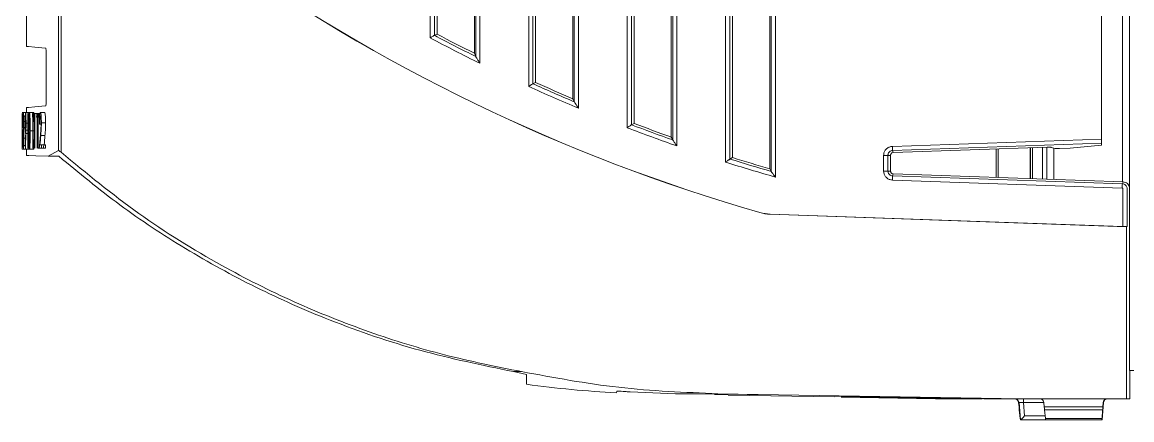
# Model space of a CAD drawing. Header units: millimetres. Extents: x -829 to 2887, y -460 to 1788.
# Drawn here: x 1925.04 to 1964.46, y 310.88 to 325.02 of the extents above; entities that cross this region are included whole.
import ezdxf

# ---------------------------------------------------------------- set-up
doc = ezdxf.new("R2010")
doc.units = ezdxf.units.MM

msp = doc.modelspace()

# ---------------------------------------------------------------- linework, layer by layer
at = {"color": 7, "linetype": 'Continuous', "lineweight": 15}
for p, q in [((1964.386, 312.63), (1964.386, 376.53)), ((1951.655, 319.711), (1951.655, 362.074)), ((1948.156, 320.833), (1948.156, 355.178)), ((1941.158, 323.799), (1941.158, 346.032)), ((1951.604, 332.985), (1951.604, 319.806)), ((1950.279, 332.7), (1950.279, 320.206)), ((1948.105, 332.093), (1948.105, 320.933)), ((1946.78, 331.891), (1946.78, 321.421)), ((1941.107, 331.161), (1941.107, 323.914)), ((1943.281, 331.367), (1943.281, 322.878)), ((1944.606, 331.488), (1944.606, 322.297)), ((1939.783, 331.117), (1939.783, 324.596)), ((1925.192, 326.769), (1925.192, 324.161)), ((1963.392, 325.897), (1963.392, 320.864)), ((1939.783, 324.596), (1939.691, 324.554)), ((1925.9, 322.297), (1925.9, 323.847)), ((1941.107, 323.914), (1941.158, 323.799)), ((1943.281, 322.878), (1943.19, 322.832)), ((1944.606, 322.297), (1944.657, 322.19)), ((1925.164, 321.803), (1925.302, 321.803)), ((1925.192, 321.982), (1925.192, 321.803)), ((1925.255, 320.537), (1925.255, 321.771)), ((1925.302, 321.803), (1925.452, 321.803)), ((1925.428, 321.771), (1925.412, 321.771)), ((1925.611, 321.771), (1925.592, 321.771)), ((1925.691, 321.803), (1925.841, 321.803)), ((1925.095, 321.487), (1925.15, 321.487)), ((1925.249, 321.645), (1925.249, 320.537)), ((1925.602, 321.645), (1925.602, 320.537)), ((1925.725, 321.436), (1925.875, 321.436)), ((1946.78, 321.421), (1946.689, 321.372)), ((1925.08, 320.886), (1925.097, 320.886)), ((1925.1, 320.896), (1925.164, 320.896)), ((1925.327, 321.154), (1925.42, 321.154)), ((1925.428, 321.154), (1925.477, 321.154)), ((1948.105, 320.933), (1948.156, 320.833)), ((1925.089, 320.505), (1925.159, 320.505)), ((1925.098, 320.641), (1925.158, 320.641)), ((1925.192, 320.505), (1925.192, 320.277)), ((1925.578, 320.663), (1925.567, 320.663)), ((1925.651, 320.537), (1925.727, 320.537)), ((1925.727, 320.663), (1925.674, 320.663)), ((1961.455, 320.574), (1955.989, 320.384)), ((1959.642, 319.499), (1959.642, 320.511)), ((1961.442, 319.436), (1961.442, 320.574)), ((1961.742, 320.528), (1961.603, 320.57)), ((1963.392, 320.864), (1963.392, 320.714)), ((1963.392, 320.642), (1963.392, 320.714)), ((1926.328, 320.463), (1925.961, 320.261)), ((1925.961, 320.261), (1926.347, 320.253)), ((1950.279, 320.206), (1950.188, 320.154)), ((1955.892, 320.284), (1955.892, 319.727)), ((1951.604, 319.806), (1951.655, 319.711)), ((1955.989, 319.627), (1964.151, 319.342)), ((1951.614, 318.19), (1964.28, 317.748)), ((1951.616, 318.195), (1964.148, 317.757)), ((1964.28, 317.748), (1964.301, 317.764)), ((1964.28, 317.748), (1964.28, 311.63)), ((1964.386, 312.63), (1964.536, 312.63)), ((1964.392, 312.63), (1964.392, 311.63)), ((1942.493, 312.595), (1942.786, 312.595)), ((1942.493, 312.595), (1942.964, 312.498)), ((1948.258, 311.81), (1946.642, 311.875)), ((1949.077, 311.81), (1951.649, 311.766)), ((1951.648, 311.771), (1949.385, 311.81)), ((1949.759, 311.81), (1960.548, 311.63)), ((1950.129, 311.758), (1953.898, 311.693)), ((1951.648, 311.771), (1951.649, 311.766)), ((1959.142, 311.633), (1954.142, 311.718)), ((1958.87, 311.63), (1954.142, 311.711)), ((1958.484, 311.63), (1954.142, 311.705)), ((1958.023, 311.63), (1954.142, 311.697)), ((1957.794, 311.63), (1954.142, 311.694)), ((1957.566, 311.63), (1954.142, 311.69)), ((1957.49, 311.63), (1954.142, 311.689)), ((1957.49, 311.63), (1957.566, 311.63)), ((1957.794, 311.63), (1957.566, 311.63)), ((1957.794, 311.63), (1958.023, 311.63)), ((1958.484, 311.63), (1958.023, 311.63)), ((1958.484, 311.63), (1958.87, 311.63)), ((1959.142, 311.63), (1958.87, 311.63)), ((1959.306, 311.63), (1960.548, 311.63)), ((1960.444, 311.493), (1960.457, 311.342)), ((1960.512, 310.88), (1960.46, 311.493)), ((1964.28, 311.63), (1960.548, 311.63)), ((1961.339, 311.493), (1961.353, 311.342)), ((1963.407, 310.88), (1963.462, 311.494)), ((1963.433, 311.342), (1963.446, 311.493)), ((1964.392, 311.63), (1964.28, 311.63)), ((1960.467, 311.236), (1960.502, 310.924)), ((1961.398, 310.924), (1961.363, 311.236)), ((1963.425, 311.236), (1963.405, 310.924)), ((1960.509, 310.88), (1960.512, 310.88)), ((1960.513, 310.88), (1960.512, 310.88)), ((1961.404, 310.88), (1960.513, 310.88)), ((1963.404, 310.88), (1961.404, 310.88)), ((1963.404, 310.88), (1963.407, 310.88))]:
    msp.add_line(p, q, dxfattribs=at)
at = {"color": 8, "linetype": 'Continuous', "lineweight": 15}
for p, q in [((1951.801, 362.833), (1951.801, 319.513)), ((1950.035, 320.044), (1950.035, 358.906)), ((1950.188, 358.871), (1950.188, 320.154)), ((1948.302, 355.72), (1948.302, 320.622)), ((1943.038, 322.736), (1943.038, 348.339)), ((1943.19, 348.284), (1943.19, 322.832)), ((1941.304, 346.206), (1941.304, 323.558)), ((1939.691, 344.557), (1939.691, 324.554)), ((1939.539, 324.464), (1939.539, 344.43)), ((1926.328, 320.463), (1926.328, 330.999)), ((1926.425, 330.999), (1926.425, 320.393)), ((1964.136, 319.342), (1964.136, 327.418)), ((1925.702, 320.993), (1925.852, 320.993)), ((1955.958, 320.604), (1963.392, 320.864)), ((1963.392, 320.714), (1955.966, 320.455)), ((1959.714, 319.497), (1959.714, 320.514)), ((1961.292, 319.442), (1961.292, 320.569)), ((1961.691, 320.543), (1961.691, 319.428)), ((1955.648, 319.727), (1955.648, 320.284)), ((1955.801, 320.284), (1955.648, 320.284)), ((1955.801, 320.284), (1955.801, 319.727)), ((1955.892, 320.284), (1955.801, 320.284)), ((1955.989, 320.384), (1955.966, 320.455)), ((1955.801, 319.727), (1955.648, 319.727)), ((1955.892, 319.727), (1955.801, 319.727)), ((1964.12, 319.121), (1955.958, 319.406)), ((1955.989, 319.627), (1955.966, 319.556)), ((1955.966, 319.556), (1964.128, 319.271)), ((1964.151, 319.342), (1964.128, 319.271)), ((1948.258, 311.81), (1949.074, 311.81)), ((1960.46, 311.493), (1960.444, 311.493)), ((1961.339, 311.493), (1960.613, 311.493)), ((1960.613, 311.493), (1960.653, 311.017)), ((1963.407, 310.88), (1963.462, 311.493)), ((1963.462, 311.493), (1963.446, 311.493)), ((1961.353, 311.342), (1963.433, 311.342)), ((1963.425, 311.236), (1961.363, 311.236)), ((1960.653, 311.017), (1961.388, 311.017)), ((1961.398, 310.924), (1963.405, 310.924))]:
    msp.add_line(p, q, dxfattribs=at)
at = {"color": 144, "linetype": 'Continuous', "lineweight": 0}
for p, q in [((1946.536, 321.269), (1946.536, 352.931)), ((1946.689, 352.885), (1946.689, 321.372)), ((1944.803, 350.525), (1944.803, 321.965)), ((1944.657, 322.19), (1944.657, 350.087)), ((1925.044, 321.771), (1925.044, 321.645)), ((1925.047, 321.803), (1925.089, 321.803)), ((1925.049, 321.771), (1925.086, 321.771)), ((1925.089, 321.803), (1925.164, 321.803)), ((1925.089, 321.676), (1925.153, 321.676)), ((1925.255, 321.771), (1925.243, 321.771)), ((1925.428, 320.537), (1925.428, 321.771)), ((1925.428, 321.771), (1925.48, 321.771)), ((1925.497, 321.771), (1925.48, 321.771)), ((1925.497, 321.771), (1925.578, 321.771)), ((1925.497, 320.537), (1925.497, 321.771)), ((1925.578, 321.771), (1925.578, 320.537)), ((1925.611, 321.771), (1925.677, 321.771)), ((1925.611, 320.537), (1925.611, 321.771)), ((1925.647, 321.771), (1925.647, 321.645)), ((1925.089, 321.281), (1925.151, 321.281)), ((1925.15, 321.425), (1925.175, 321.425)), ((1925.156, 321.281), (1925.173, 321.281)), ((1925.18, 321.424), (1925.249, 321.424)), ((1925.239, 321.645), (1925.249, 321.645)), ((1925.407, 321.645), (1925.42, 321.645)), ((1925.42, 321.645), (1925.42, 320.537)), ((1925.474, 321.645), (1925.489, 321.645)), ((1925.489, 321.645), (1925.489, 320.537)), ((1925.57, 321.645), (1925.557, 321.645)), ((1925.57, 320.537), (1925.57, 321.645)), ((1925.57, 321.391), (1925.576, 321.391)), ((1925.586, 321.645), (1925.602, 321.645)), ((1925.611, 321.645), (1925.663, 321.645)), ((1925.655, 321.391), (1925.665, 321.391)), ((1925.665, 321.391), (1925.715, 321.391)), ((1925.094, 321.224), (1925.152, 321.224)), ((1925.165, 321.186), (1925.249, 321.186)), ((1925.174, 321.061), (1925.249, 321.061)), ((1925.279, 321.154), (1925.321, 321.154)), ((1925.285, 321.154), (1925.321, 321.154)), ((1925.044, 320.505), (1925.089, 320.505)), ((1925.159, 320.505), (1925.302, 320.505)), ((1925.249, 320.537), (1925.255, 320.537)), ((1925.302, 320.505), (1925.452, 320.505)), ((1925.42, 320.537), (1925.428, 320.537)), ((1925.489, 320.537), (1925.497, 320.537)), ((1925.578, 320.537), (1925.57, 320.537)), ((1925.602, 320.537), (1925.611, 320.537)), ((1925.611, 320.537), (1925.651, 320.537)), ((1925.727, 320.537), (1925.727, 320.663)), ((1925.727, 320.663), (1925.877, 320.663)), ((1925.727, 320.537), (1925.877, 320.537)), ((1925.877, 320.663), (1925.877, 320.537)), ((1960.856, 319.457), (1960.856, 320.554)), ((1960.86, 320.554), (1960.86, 319.457)), ((1960.93, 320.556), (1960.93, 319.454)), ((1960.934, 319.454), (1960.934, 320.556)), ((1962.272, 320.537), (1961.89, 320.523)), ((1963.392, 320.642), (1962.272, 320.537)), ((1951.254, 318.252), (1951.252, 318.248)), ((1951.616, 318.195), (1951.614, 318.19))]:
    msp.add_line(p, q, dxfattribs=at)
at = {"color": 7, "linetype": 'Continuous', "lineweight": 15, "flags": 128}
for points in [[(1925.876, 324.101), (1925.496, 324.134), (1925.268, 324.154), (1925.192, 324.161)], [(1925.192, 321.982), (1925.268, 321.989), (1925.496, 322.009), (1925.876, 322.042)], [(1925.192, 320.277), (1925.278, 320.276), (1925.534, 320.27), (1925.961, 320.261)]]:
    msp.add_lwpolyline(points, dxfattribs=at)
at = {"color": 7, "linetype": 'Continuous', "lineweight": 15}
for centre, radius, start, end in [((1968.887, 379.494), 63.734, 234.41605, 253.93715), ((1968.888, 379.494), 63.73, 234.41607, 253.93713), ((1968.906, 379.522), 62.25, 242.01053, 243.52895), ((1968.88, 379.432), 62.078, 242.0485, 243.4239), ((1968.873, 379.408), 62.053, 245.64284, 246.97849), ((1968.899, 379.512), 62.238, 245.60201, 247.07635), ((1968.893, 379.498), 62.222, 249.09383, 250.53297), ((1968.898, 379.459), 62.109, 249.13905, 250.44122), ((1968.9, 379.524), 62.249, 252.50671, 253.91696), ((1968.897, 379.446), 62.097, 252.55358, 253.83033), ((1947.784, 346.049), 34.244, 261.9079, 267.2831), ((1960.294, 311.48), 0.15, 4.9842, 89.9985), ((1961.19, 311.48), 0.15, 4.9842, 89.9985), ((1963.595, 311.48), 0.15, 90.0039, 175.0134)]:
    msp.add_arc(centre, radius, start, end, dxfattribs=at)
at = {"color": 8, "linetype": 'Continuous', "lineweight": 15}
for centre, radius, start, end in [((1968.862, 379.443), 62.311, 241.92665, 243.75147), ((1968.888, 379.495), 62.369, 245.51337, 247.28349), ((1968.903, 379.536), 62.413, 248.99987, 250.72633), ((1957.805, 320.635), 1.848, 180.9699, 185.6088), ((1968.884, 379.48), 62.353, 252.40543, 254.09975), ((1957.804, 319.375), 1.847, 174.39, 179.0306), ((1965.966, 319.09), 1.847, 174.3897, 179.0315), ((1960.31, 311.48), 0.15, 4.9925, 89.9902), ((1961.967, 311.525), 1.354, 175.5617, 181.3588)]:
    msp.add_arc(centre, radius, start, end, dxfattribs=at)
at = {"color": 144, "linetype": 'Continuous', "lineweight": 0}
for centre, radius, start, end in [((1951.667, 319.689), 1.5, 253.9411, 267.9978), ((1951.668, 319.69), 1.496, 253.944, 267.9936), ((1963.612, 311.48), 0.15, 90.0015, 175.0158)]:
    msp.add_arc(centre, radius, start, end, dxfattribs=at)
at = {"color": 7, "linetype": 'Continuous', "lineweight": 15}
for centre, major_axis, ratio, start_param, end_param in [((2083.976, 318.961), (0, 310.114), 0.5125, 1.561733, 1.565817), ((2083.976, 319.201), (0, 310.037), 0.512628, 1.562913, 1.566419), ((2083.976, 323.445), (0, 243.039), 0.653941, 1.578205, 1.578471), ((2083.976, 311.591), (0, 232.455), 0.683719, 1.530048, 1.532442), ((2083.976, 305.705), (0, 169.606), 0.937076, 1.480212, 1.483237), ((2083.976, 305.548), (0, 169.622), 0.936984, 1.479615, 1.481566), ((2084.126, 305.548), (0, 169.622), 0.936984, 1.479615, 1.481566), ((2084.126, 305.705), (0, 169.606), 0.937076, 1.482487, 1.483237), ((1960.461, 311.342), (-0.013, 0.15), 0.024472, 1.568655, 2.354053), ((1961.356, 311.342), (-0.013, 0.15), 0.024472, 1.568655, 2.354053), ((1963.437, 311.342), (0.013, 0.15), 0.024472, 1.572938, 2.358336), ((1960.496, 311.03), (-0.013, 0.15), 0.024472, 2.354053, 3.139451), ((1960.65, 311.03), (0.138, 0.15), 0.056859, 3.19376, 4.67729), ((1961.391, 311.03), (-0.013, 0.15), 0.024472, 2.354053, 3.139451), ((1963.417, 311.03), (0.013, 0.15), 0.024472, 2.358336, 3.143734)]:
    msp.add_ellipse(centre, major_axis=major_axis, ratio=ratio, start_param=start_param, end_param=end_param, dxfattribs=at)
at = {"color": 144, "linetype": 'Continuous', "lineweight": 0}
for centre, major_axis, ratio, start_param, end_param in [((2083.976, 307.814), (0, 277.727), 0.572266, 1.52052, 1.520977), ((2083.976, 302.835), (0, 277.727), 0.572266, 1.50256, 1.503017), ((2083.976, 301.175), (0, 277.727), 0.572266, 1.496569, 1.497026), ((2084.126, 302.835), (0, 277.727), 0.572266, 1.50256, 1.503017), ((2083.976, 298.686), (0, 277.727), 0.572266, 1.487577, 1.488035), ((2084.126, 301.175), (0, 277.727), 0.572266, 1.496569, 1.497026), ((2083.976, 311.787), (0, 232.332), 0.684081, 1.530838, 1.532999), ((2083.976, 320.941), (158.934, 0), 0.550388, 3.14597, 3.146572), ((2083.976, 324.744), (158.934, 0), 0.695531, 3.17939, 3.179947), ((1961.458, 320.561), (0.15, 0.005), 0.088281, 0.258886, 1.592545), ((1961.887, 320.537), (0.15, 0.005), 0.088281, 3.400479, 4.734137)]:
    msp.add_ellipse(centre, major_axis=major_axis, ratio=ratio, start_param=start_param, end_param=end_param, dxfattribs=at)
at = {"color": 8, "linetype": 'Continuous', "lineweight": 15}
msp.add_ellipse((1960.611, 311.48), major_axis=(0.152, -0.013), ratio=0.086407, start_param=1.568582, end_param=3.131782, dxfattribs=at)
at = {"color": 7, "linetype": 'Continuous', "lineweight": 15}
for points, knots in [([(1939.539, 324.464), (1939.539, 324.464), (1939.552, 324.472), (1939.58, 324.489), (1939.621, 324.513), (1939.656, 324.534), (1939.682, 324.549), (1939.688, 324.552), (1939.691, 324.554)], [0, 0, 0, 0, 0.007605, 0.180019, 0.413753, 0.618198, 0.808803, 1, 1, 1, 1]), ([(1925.9, 323.847), (1925.9, 323.875), (1925.899, 323.932), (1925.895, 324.008), (1925.889, 324.066), (1925.882, 324.096), (1925.878, 324.1), (1925.876, 324.101)], [0, 0, 0, 0, 0.21433, 0.428892, 0.643919, 0.859893, 1, 1, 1, 1]), ([(1941.304, 323.558), (1941.304, 323.558), (1941.292, 323.577), (1941.258, 323.632), (1941.214, 323.705), (1941.179, 323.763), (1941.163, 323.79), (1941.16, 323.796), (1941.158, 323.799)], [0, 0, 0, 0, 0.005453, 0.199595, 0.574529, 0.781404, 0.906168, 1, 1, 1, 1]), ([(1943.038, 322.736), (1943.038, 322.736), (1943.051, 322.745), (1943.08, 322.764), (1943.121, 322.79), (1943.156, 322.812), (1943.181, 322.827), (1943.187, 322.831), (1943.19, 322.832)], [0, 0, 0, 0, 0.007407, 0.191097, 0.424935, 0.6264, 0.812885, 1, 1, 1, 1]), ([(1925.876, 322.042), (1925.879, 322.045), (1925.884, 322.051), (1925.891, 322.096), (1925.897, 322.161), (1925.9, 322.233), (1925.9, 322.279), (1925.9, 322.297)], [0, 0, 0, 0, 0.2167526, 0.4338085, 0.6503641, 0.8660348, 1, 1, 1, 1]), ([(1925.089, 321.803), (1925.088, 321.798), (1925.086, 321.79), (1925.084, 321.724), (1925.082, 321.633), (1925.081, 321.547), (1925.081, 321.498), (1925.081, 321.486)], [0, 0, 0, 0, 0.267745, 0.495752, 0.724727, 0.931976, 1, 1, 1, 1]), ([(1925.089, 321.676), (1925.09, 321.674), (1925.092, 321.67), (1925.094, 321.627), (1925.095, 321.576), (1925.095, 321.527), (1925.095, 321.498), (1925.095, 321.487)], [0, 0, 0, 0, 0.333155, 0.540986, 0.748527, 0.902455, 1, 1, 1, 1]), ([(1925.164, 321.803), (1925.163, 321.798), (1925.159, 321.787), (1925.154, 321.708), (1925.151, 321.599), (1925.15, 321.499), (1925.15, 321.442), (1925.15, 321.425)], [0, 0, 0, 0, 0.2458439, 0.4932376, 0.7194748, 0.9149308, 1, 1, 1, 1]), ([(1925.18, 321.424), (1925.18, 321.47), (1925.179, 321.564), (1925.176, 321.684), (1925.172, 321.764), (1925.168, 321.799), (1925.165, 321.802), (1925.164, 321.803)], [0, 0, 0, 0, 0.233866, 0.469104, 0.685757, 0.889611, 1, 1, 1, 1]), ([(1925.164, 321.676), (1925.166, 321.673), (1925.168, 321.667), (1925.172, 321.615), (1925.174, 321.55), (1925.175, 321.484), (1925.175, 321.446), (1925.175, 321.431)], [0, 0, 0, 0, 0.265902, 0.492926, 0.719908, 0.89343, 1, 1, 1, 1]), ([(1925.302, 321.803), (1925.3, 321.799), (1925.295, 321.791), (1925.289, 321.726), (1925.284, 321.618), (1925.279, 321.424), (1925.279, 321.259), (1925.279, 321.154)], [0, 0, 0, 0, 0.144524, 0.289604, 0.430063, 0.635641, 1, 1, 1, 1]), ([(1925.285, 321.154), (1925.285, 321.211), (1925.285, 321.325), (1925.287, 321.474), (1925.291, 321.586), (1925.295, 321.652), (1925.3, 321.674), (1925.302, 321.676), (1925.302, 321.676)], [0, 0, 0, 0, 0.252805, 0.507331, 0.66387, 0.821432, 0.966883, 1, 1, 1, 1]), ([(1925.327, 321.154), (1925.327, 321.226), (1925.327, 321.373), (1925.323, 321.562), (1925.318, 321.7), (1925.311, 321.779), (1925.305, 321.802), (1925.303, 321.803), (1925.302, 321.803)], [0, 0, 0, 0, 0.2515761, 0.5055402, 0.665174, 0.8258929, 0.9759109, 1, 1, 1, 1]), ([(1925.302, 321.676), (1925.304, 321.673), (1925.308, 321.665), (1925.313, 321.611), (1925.317, 321.518), (1925.32, 321.363), (1925.32, 321.232), (1925.321, 321.154)], [0, 0, 0, 0, 0.141398, 0.283261, 0.421496, 0.656129, 1, 1, 1, 1]), ([(1925.452, 321.803), (1925.455, 321.799), (1925.46, 321.79), (1925.466, 321.721), (1925.472, 321.606), (1925.477, 321.414), (1925.477, 321.252), (1925.477, 321.154)], [0, 0, 0, 0, 0.150414, 0.301497, 0.442551, 0.663375, 1, 1, 1, 1]), ([(1925.578, 321.727), (1925.577, 321.724), (1925.575, 321.702), (1925.572, 321.648), (1925.571, 321.592), (1925.57, 321.572)], [0, 0, 0, 0, 0.079074, 0.671213, 1, 1, 1, 1]), ([(1925.691, 321.803), (1925.687, 321.799), (1925.678, 321.791), (1925.668, 321.717), (1925.66, 321.613), (1925.656, 321.5), (1925.655, 321.423), (1925.655, 321.391)], [0, 0, 0, 0, 0.220326, 0.442681, 0.638307, 0.853006, 1, 1, 1, 1]), ([(1925.725, 321.436), (1925.725, 321.48), (1925.724, 321.567), (1925.718, 321.679), (1925.709, 321.762), (1925.7, 321.799), (1925.694, 321.802), (1925.691, 321.803)], [0, 0, 0, 0, 0.222708, 0.447172, 0.656791, 0.866147, 1, 1, 1, 1]), ([(1925.691, 321.676), (1925.694, 321.673), (1925.7, 321.668), (1925.708, 321.614), (1925.713, 321.544), (1925.715, 321.478), (1925.715, 321.44), (1925.715, 321.426)], [0, 0, 0, 0, 0.24677, 0.495883, 0.715857, 0.899794, 1, 1, 1, 1]), ([(1925.841, 321.803), (1925.846, 321.799), (1925.854, 321.791), (1925.864, 321.723), (1925.871, 321.631), (1925.875, 321.53), (1925.875, 321.461), (1925.875, 321.436)], [0, 0, 0, 0, 0.253866, 0.451226, 0.648103, 0.870124, 1, 1, 1, 1]), ([(1925.081, 321.486), (1925.081, 321.458), (1925.081, 321.401), (1925.082, 321.323), (1925.084, 321.263), (1925.085, 321.236), (1925.085, 321.224)], [0, 0, 0, 0, 0.254183, 0.509466, 0.783216, 1, 1, 1, 1]), ([(1925.095, 321.487), (1925.095, 321.464), (1925.095, 321.419), (1925.094, 321.359), (1925.093, 321.309), (1925.091, 321.284), (1925.09, 321.281), (1925.089, 321.281)], [0, 0, 0, 0, 0.19316, 0.385939, 0.604874, 0.865798, 1, 1, 1, 1]), ([(1925.175, 321.431), (1925.175, 321.403), (1925.175, 321.346), (1925.173, 321.272), (1925.171, 321.218), (1925.168, 321.189), (1925.166, 321.187), (1925.165, 321.186)], [0, 0, 0, 0, 0.209552, 0.420703, 0.620902, 0.825525, 1, 1, 1, 1]), ([(1925.702, 320.993), (1925.705, 321.025), (1925.711, 321.089), (1925.718, 321.191), (1925.724, 321.306), (1925.725, 321.393), (1925.725, 321.436)], [0, 0, 0, 0, 0.25124, 0.502651, 0.755796, 1, 1, 1, 1]), ([(1925.875, 321.436), (1925.875, 321.388), (1925.874, 321.292), (1925.865, 321.143), (1925.857, 321.051), (1925.852, 320.993)], [0, 0, 0, 0, 0.272957, 0.54673, 1, 1, 1, 1]), ([(1925.085, 321.224), (1925.084, 321.207), (1925.083, 321.166), (1925.081, 321.078), (1925.08, 320.975), (1925.08, 320.912), (1925.08, 320.886)], [0, 0, 0, 0, 0.2518477, 0.5738022, 0.8244561, 1, 1, 1, 1]), ([(1925.08, 320.886), (1925.08, 320.841), (1925.08, 320.752), (1925.081, 320.64), (1925.084, 320.556), (1925.086, 320.511), (1925.088, 320.507), (1925.089, 320.505)], [0, 0, 0, 0, 0.211743, 0.424009, 0.609229, 0.794688, 1, 1, 1, 1]), ([(1925.089, 320.632), (1925.088, 320.636), (1925.086, 320.643), (1925.084, 320.702), (1925.083, 320.77), (1925.082, 320.834), (1925.082, 320.872), (1925.082, 320.882)], [0, 0, 0, 0, 0.352097, 0.548081, 0.745132, 0.929442, 1, 1, 1, 1]), ([(1925.1, 320.896), (1925.1, 320.933), (1925.1, 321.006), (1925.098, 321.111), (1925.096, 321.18), (1925.094, 321.213), (1925.094, 321.224)], [0, 0, 0, 0, 0.253563, 0.508989, 0.832068, 1, 1, 1, 1]), ([(1925.098, 320.641), (1925.098, 320.659), (1925.099, 320.713), (1925.1, 320.802), (1925.1, 320.871), (1925.1, 320.896)], [0, 0, 0, 0, 0.251836, 0.727928, 1, 1, 1, 1]), ([(1925.302, 320.505), (1925.305, 320.509), (1925.31, 320.517), (1925.316, 320.586), (1925.322, 320.701), (1925.327, 320.895), (1925.327, 321.057), (1925.327, 321.154)], [0, 0, 0, 0, 0.147631, 0.295614, 0.442684, 0.66773, 1, 1, 1, 1]), ([(1925.321, 321.154), (1925.321, 321.128), (1925.32, 321.075), (1925.32, 320.97), (1925.319, 320.894), (1925.318, 320.844)], [0, 0, 0, 0, 0.250457, 0.501003, 1, 1, 1, 1]), ([(1925.477, 321.154), (1925.477, 321.081), (1925.477, 320.934), (1925.473, 320.745), (1925.468, 320.605), (1925.461, 320.527), (1925.455, 320.506), (1925.452, 320.505), (1925.452, 320.505)], [0, 0, 0, 0, 0.251605, 0.505672, 0.668705, 0.832851, 0.981077, 1, 1, 1, 1]), ([(1925.089, 320.505), (1925.09, 320.506), (1925.092, 320.51), (1925.095, 320.547), (1925.097, 320.611), (1925.098, 320.641)], [0, 0, 0, 0, 0.252067, 0.653929, 1, 1, 1, 1]), ([(1948.156, 320.833), (1948.158, 320.83), (1948.162, 320.824), (1948.18, 320.796), (1948.216, 320.744), (1948.26, 320.681), (1948.292, 320.636), (1948.302, 320.622), (1948.302, 320.622)], [0, 0, 0, 0, 0.125738, 0.249984, 0.470472, 0.835971, 0.994295, 1, 1, 1, 1]), ([(1926.425, 320.393), (1926.412, 320.404), (1926.389, 320.424), (1926.36, 320.446), (1926.341, 320.459), (1926.331, 320.464), (1926.329, 320.463), (1926.328, 320.463)], [0, 0, 0, 0, 0.310943, 0.552367, 0.741841, 0.903023, 1, 1, 1, 1]), ([(1926.347, 320.253), (1927.06, 319.664), (1928.493, 318.481), (1930.843, 316.931), (1933.335, 315.555), (1936.115, 314.328), (1939.167, 313.282), (1941.38, 312.825), (1942.493, 312.595)], [0, 0, 0, 0, 0.153485, 0.308068, 0.466083, 0.625266, 0.811699, 1, 1, 1, 1]), ([(1942.786, 312.595), (1941.871, 312.778), (1940.04, 313.146), (1937.338, 313.985), (1934.685, 315.041), (1931.935, 316.428), (1929.131, 318.165), (1927.33, 319.648), (1926.425, 320.393)], [0, 0, 0, 0, 0.152577, 0.305151, 0.462053, 0.618952, 0.808417, 1, 1, 1, 1]), ([(1950.035, 320.044), (1950.036, 320.045), (1950.05, 320.055), (1950.081, 320.077), (1950.122, 320.107), (1950.155, 320.131), (1950.179, 320.148), (1950.185, 320.152), (1950.188, 320.154)], [0, 0, 0, 0, 0.007065, 0.21452, 0.448104, 0.643159, 0.821263, 1, 1, 1, 1]), ([(1955.989, 320.384), (1955.977, 320.382), (1955.955, 320.379), (1955.925, 320.361), (1955.904, 320.334), (1955.894, 320.307), (1955.893, 320.29), (1955.892, 320.284)], [0, 0, 0, 0, 0.220669, 0.441188, 0.66343, 0.879463, 1, 1, 1, 1]), ([(1951.655, 319.711), (1951.657, 319.708), (1951.661, 319.702), (1951.68, 319.676), (1951.716, 319.627), (1951.759, 319.568), (1951.791, 319.526), (1951.801, 319.513), (1951.801, 319.513)], [0, 0, 0, 0, 0.131026, 0.260657, 0.483477, 0.839251, 0.994227, 1, 1, 1, 1]), ([(1955.892, 319.727), (1955.893, 319.716), (1955.896, 319.693), (1955.913, 319.663), (1955.938, 319.64), (1955.965, 319.629), (1955.983, 319.627), (1955.989, 319.627)], [0, 0, 0, 0, 0.220498, 0.440847, 0.662929, 0.879047, 1, 1, 1, 1]), ([(1964.151, 319.342), (1964.18, 319.338), (1964.238, 319.33), (1964.311, 319.282), (1964.364, 319.218), (1964.379, 319.167), (1964.386, 319.143)], [0, 0, 0, 0, 0.266833, 0.519862, 0.77608, 1, 1, 1, 1]), ([(1964.301, 317.764), (1964.297, 317.762), (1964.29, 317.76), (1964.26, 317.757), (1964.218, 317.756), (1964.178, 317.756), (1964.155, 317.757), (1964.148, 317.757)], [0, 0, 0, 0, 0.227761, 0.455535, 0.682658, 0.908972, 1, 1, 1, 1]), ([(1942.786, 312.595), (1943.933, 312.381), (1946.239, 311.952), (1948.582, 311.857), (1949.759, 311.81)], [0, 0, 0, 0, 0.497698, 1, 1, 1, 1]), ([(1942.964, 312.498), (1942.964, 312.39), (1942.964, 312.173), (1942.964, 312.155), (1942.964, 312.145)], [0, 0, 0, 0, 0.499875, 1, 1, 1, 1]), ([(1946.166, 311.902), (1946.164, 311.878), (1946.163, 311.864), (1946.161, 311.847), (1946.161, 311.843), (1946.161, 311.843)], [0, 0, 0, 0, 0.5, 0.5, 1, 1, 1, 1]), ([(1946.166, 311.902), (1946.171, 311.902), (1946.182, 311.903), (1946.264, 311.898), (1946.385, 311.891), (1946.519, 311.882), (1946.607, 311.877), (1946.642, 311.875)], [0, 0, 0, 0, 0.2148395, 0.4298149, 0.6449148, 0.8604587, 1, 1, 1, 1]), ([(1949.642, 311.786), (1949.706, 311.785), (1949.77, 311.784), (1949.887, 311.782), (1949.942, 311.781), (1950.076, 311.778), (1950.129, 311.777), (1950.129, 311.776)], [0, 0, 0, 0, 0.25, 0.25, 0.5, 0.5, 1, 1, 1, 1]), ([(1953.9, 311.721), (1953.903, 311.722), (1953.908, 311.722), (1953.95, 311.721), (1954.011, 311.72), (1954.079, 311.719), (1954.124, 311.719), (1954.142, 311.718)], [0, 0, 0, 0, 0.214684, 0.429549, 0.644458, 0.859375, 1, 1, 1, 1]), ([(1959.306, 311.63), (1959.285, 311.631), (1959.241, 311.632), (1959.182, 311.633), (1959.148, 311.633), (1959.142, 311.633)], [0, 0, 0, 0, 0.4339231, 0.9039545, 1, 1, 1, 1])]:
    msp.add_open_spline(points, degree=3, knots=knots, dxfattribs=at)
at = {"color": 144, "linetype": 'Continuous', "lineweight": 0}
for points, knots in [([(1944.657, 322.19), (1944.659, 322.187), (1944.662, 322.181), (1944.679, 322.154), (1944.714, 322.1), (1944.759, 322.032), (1944.791, 321.982), (1944.803, 321.965), (1944.803, 321.965)], [0, 0, 0, 0, 0.100341, 0.231965, 0.443793, 0.811043, 0.994452, 1, 1, 1, 1]), ([(1925.084, 321.484), (1925.084, 321.503), (1925.084, 321.54), (1925.084, 321.594), (1925.086, 321.638), (1925.087, 321.671), (1925.089, 321.675), (1925.089, 321.676)], [0, 0, 0, 0, 0.160165, 0.321071, 0.533533, 0.744196, 1, 1, 1, 1]), ([(1925.098, 321.483), (1925.098, 321.519), (1925.098, 321.593), (1925.096, 321.688), (1925.094, 321.758), (1925.092, 321.797), (1925.09, 321.801), (1925.089, 321.803)], [0, 0, 0, 0, 0.209138, 0.419065, 0.622409, 0.836518, 1, 1, 1, 1]), ([(1925.154, 321.431), (1925.154, 321.457), (1925.154, 321.51), (1925.156, 321.584), (1925.158, 321.642), (1925.161, 321.673), (1925.163, 321.675), (1925.164, 321.676)], [0, 0, 0, 0, 0.191677, 0.384527, 0.618638, 0.851664, 1, 1, 1, 1]), ([(1925.665, 321.391), (1925.666, 321.44), (1925.667, 321.518), (1925.673, 321.607), (1925.679, 321.657), (1925.686, 321.675), (1925.69, 321.676), (1925.691, 321.676)], [0, 0, 0, 0, 0.320804, 0.52176, 0.723086, 0.915987, 1, 1, 1, 1]), ([(1925.089, 321.281), (1925.089, 321.283), (1925.087, 321.288), (1925.085, 321.334), (1925.084, 321.392), (1925.084, 321.447), (1925.084, 321.475), (1925.084, 321.484)], [0, 0, 0, 0, 0.254137, 0.509895, 0.758709, 0.922734, 1, 1, 1, 1]), ([(1925.094, 321.224), (1925.094, 321.239), (1925.096, 321.271), (1925.097, 321.339), (1925.098, 321.417), (1925.098, 321.464), (1925.098, 321.483)], [0, 0, 0, 0, 0.252638, 0.575388, 0.827124, 1, 1, 1, 1]), ([(1925.15, 321.425), (1925.15, 321.382), (1925.15, 321.297), (1925.152, 321.19), (1925.156, 321.108), (1925.16, 321.064), (1925.163, 321.061), (1925.164, 321.059)], [0, 0, 0, 0, 0.215863, 0.433995, 0.6259, 0.853409, 1, 1, 1, 1]), ([(1925.165, 321.186), (1925.163, 321.189), (1925.16, 321.196), (1925.157, 321.253), (1925.155, 321.323), (1925.154, 321.384), (1925.154, 321.42), (1925.154, 321.431)], [0, 0, 0, 0, 0.274804, 0.552347, 0.73746, 0.923843, 1, 1, 1, 1]), ([(1925.174, 321.061), (1925.175, 321.089), (1925.176, 321.144), (1925.179, 321.26), (1925.18, 321.358), (1925.18, 321.424)], [0, 0, 0, 0, 0.2515266, 0.5032558, 1, 1, 1, 1]), ([(1925.715, 321.426), (1925.715, 321.39), (1925.714, 321.31), (1925.705, 321.184), (1925.698, 321.1), (1925.694, 321.048)], [0, 0, 0, 0, 0.235114, 0.523473, 1, 1, 1, 1]), ([(1946.536, 321.269), (1946.537, 321.27), (1946.551, 321.279), (1946.581, 321.3), (1946.621, 321.327), (1946.656, 321.35), (1946.68, 321.367), (1946.686, 321.37), (1946.689, 321.372)], [0, 0, 0, 0, 0.007234, 0.202628, 0.436425, 0.634722, 0.817006, 1, 1, 1, 1]), ([(1925.082, 320.882), (1925.082, 320.911), (1925.082, 320.969), (1925.083, 321.044), (1925.085, 321.107), (1925.087, 321.148), (1925.089, 321.152), (1925.089, 321.154)], [0, 0, 0, 0, 0.186103, 0.372997, 0.565924, 0.79695, 1, 1, 1, 1]), ([(1925.089, 321.154), (1925.09, 321.151), (1925.092, 321.144), (1925.095, 321.081), (1925.097, 321.002), (1925.097, 320.935), (1925.097, 320.901), (1925.097, 320.894)], [0, 0, 0, 0, 0.2648023, 0.531742, 0.7705817, 0.9510808, 1, 1, 1, 1]), ([(1925.097, 320.894), (1925.097, 320.875), (1925.097, 320.856), (1925.097, 320.82), (1925.097, 320.802), (1925.096, 320.752), (1925.095, 320.722), (1925.094, 320.674), (1925.093, 320.657), (1925.091, 320.636), (1925.09, 320.632), (1925.089, 320.632)], [0, 0, 0, 0, 0.125, 0.125, 0.25, 0.25, 0.5, 0.5, 0.75, 0.75, 1, 1, 1, 1]), ([(1925.164, 321.059), (1925.164, 321.059), (1925.165, 321.06), (1925.167, 321.062), (1925.168, 321.066), (1925.169, 321.068)], [0, 0, 0, 0, 0.25008, 0.500179, 1, 1, 1, 1]), ([(1925.279, 321.154), (1925.279, 321.081), (1925.279, 320.936), (1925.282, 320.748), (1925.287, 320.608), (1925.293, 320.529), (1925.299, 320.506), (1925.302, 320.505), (1925.302, 320.505)], [0, 0, 0, 0, 0.251531, 0.505211, 0.665197, 0.826598, 0.970127, 1, 1, 1, 1]), ([(1925.302, 320.632), (1925.301, 320.636), (1925.297, 320.643), (1925.292, 320.698), (1925.288, 320.786), (1925.285, 320.943), (1925.285, 321.072), (1925.285, 321.154)], [0, 0, 0, 0, 0.141394, 0.283273, 0.428039, 0.6392, 1, 1, 1, 1]), ([(1925.318, 320.844), (1925.317, 320.815), (1925.316, 320.758), (1925.312, 320.687), (1925.307, 320.64), (1925.304, 320.634), (1925.302, 320.632)], [0, 0, 0, 0, 0.253445, 0.508899, 0.773668, 1, 1, 1, 1])]:
    msp.add_open_spline(points, degree=3, knots=knots, dxfattribs=at)
at = {"color": 8, "linetype": 'Continuous', "lineweight": 15}
for points, knots in [([(1955.648, 320.284), (1955.649, 320.304), (1955.653, 320.359), (1955.686, 320.447), (1955.755, 320.531), (1955.85, 320.589), (1955.922, 320.599), (1955.958, 320.604)], [0, 0, 0, 0, 0.121391, 0.339029, 0.560024, 0.77995, 1, 1, 1, 1]), ([(1955.966, 320.455), (1955.966, 320.455), (1955.947, 320.455), (1955.909, 320.446), (1955.858, 320.416), (1955.821, 320.37), (1955.804, 320.324), (1955.801, 320.294), (1955.801, 320.284), (1955.801, 320.284)], [0, 0, 0, 0, 0.000114, 0.219732, 0.440773, 0.660204, 0.879565, 0.999886, 1, 1, 1, 1]), ([(1955.958, 319.406), (1955.938, 319.408), (1955.882, 319.413), (1955.796, 319.45), (1955.714, 319.522), (1955.659, 319.619), (1955.652, 319.691), (1955.648, 319.727)], [0, 0, 0, 0, 0.121531, 0.339169, 0.560142, 0.780017, 1, 1, 1, 1]), ([(1955.801, 319.727), (1955.801, 319.727), (1955.801, 319.708), (1955.808, 319.669), (1955.836, 319.617), (1955.88, 319.58), (1955.925, 319.556), (1955.957, 319.56), (1955.966, 319.556), (1955.966, 319.556)], [0, 0, 0, 0, 0.000114, 0.219647, 0.4406, 0.660031, 0.879387, 0.999873, 1, 1, 1, 1]), ([(1964.148, 317.757), (1964.148, 317.857), (1964.148, 318.075), (1964.148, 318.371), (1964.148, 318.619), (1964.148, 318.786), (1964.148, 318.897), (1964.148, 318.971), (1964.149, 319.021), (1964.147, 319.06), (1964.151, 319.088), (1964.145, 319.107), (1964.139, 319.115), (1964.13, 319.12), (1964.123, 319.121), (1964.12, 319.121)], [0, 0, 0, 0, 0.2174029, 0.4728826, 0.6437423, 0.758016, 0.8344396, 0.8855506, 0.9197398, 0.9426011, 0.9713074, 0.9778795, 0.9856232, 0.9927979, 1, 1, 1, 1]), ([(1964.128, 319.271), (1964.128, 319.271), (1964.149, 319.271), (1964.188, 319.261), (1964.243, 319.229), (1964.28, 319.182), (1964.303, 319.118), (1964.296, 318.894), (1964.304, 318.442), (1964.302, 318.014), (1964.301, 317.764)], [0, 0, 0, 0, 0.000019, 0.038169, 0.073579, 0.116951, 0.148573, 0.198133, 0.532615, 1, 1, 1, 1])]:
    msp.add_open_spline(points, degree=3, knots=knots, dxfattribs=at)

doc.saveas('drawing.dxf')
